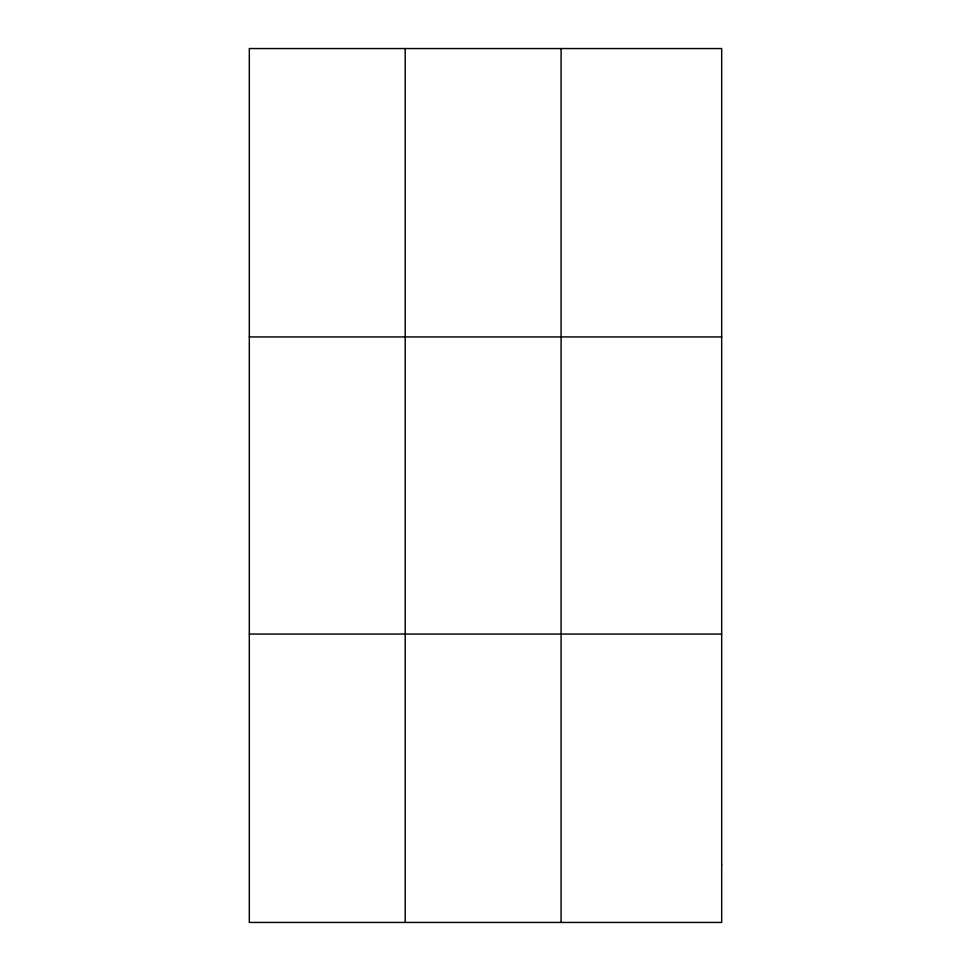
<?xml version="1.0" encoding="UTF-8"?>
<svg xmlns="http://www.w3.org/2000/svg" width="971" height="971" viewBox="0 0 971 971"><rect width="100%" height="100%" fill="white"/><g stroke="black" fill="none" stroke-linecap="round" stroke-linejoin="round"><path stroke-width="1.46" d="M405.198 922.45L405.198 48.55M561.08 922.45L561.08 48.55M249.316 336.937L721.684 336.937M249.316 634.063L721.684 634.063M721.684 864.773L721.684 922.45L249.316 922.45L249.316 48.55L721.684 48.55L721.684 864.773"/></g></svg>
